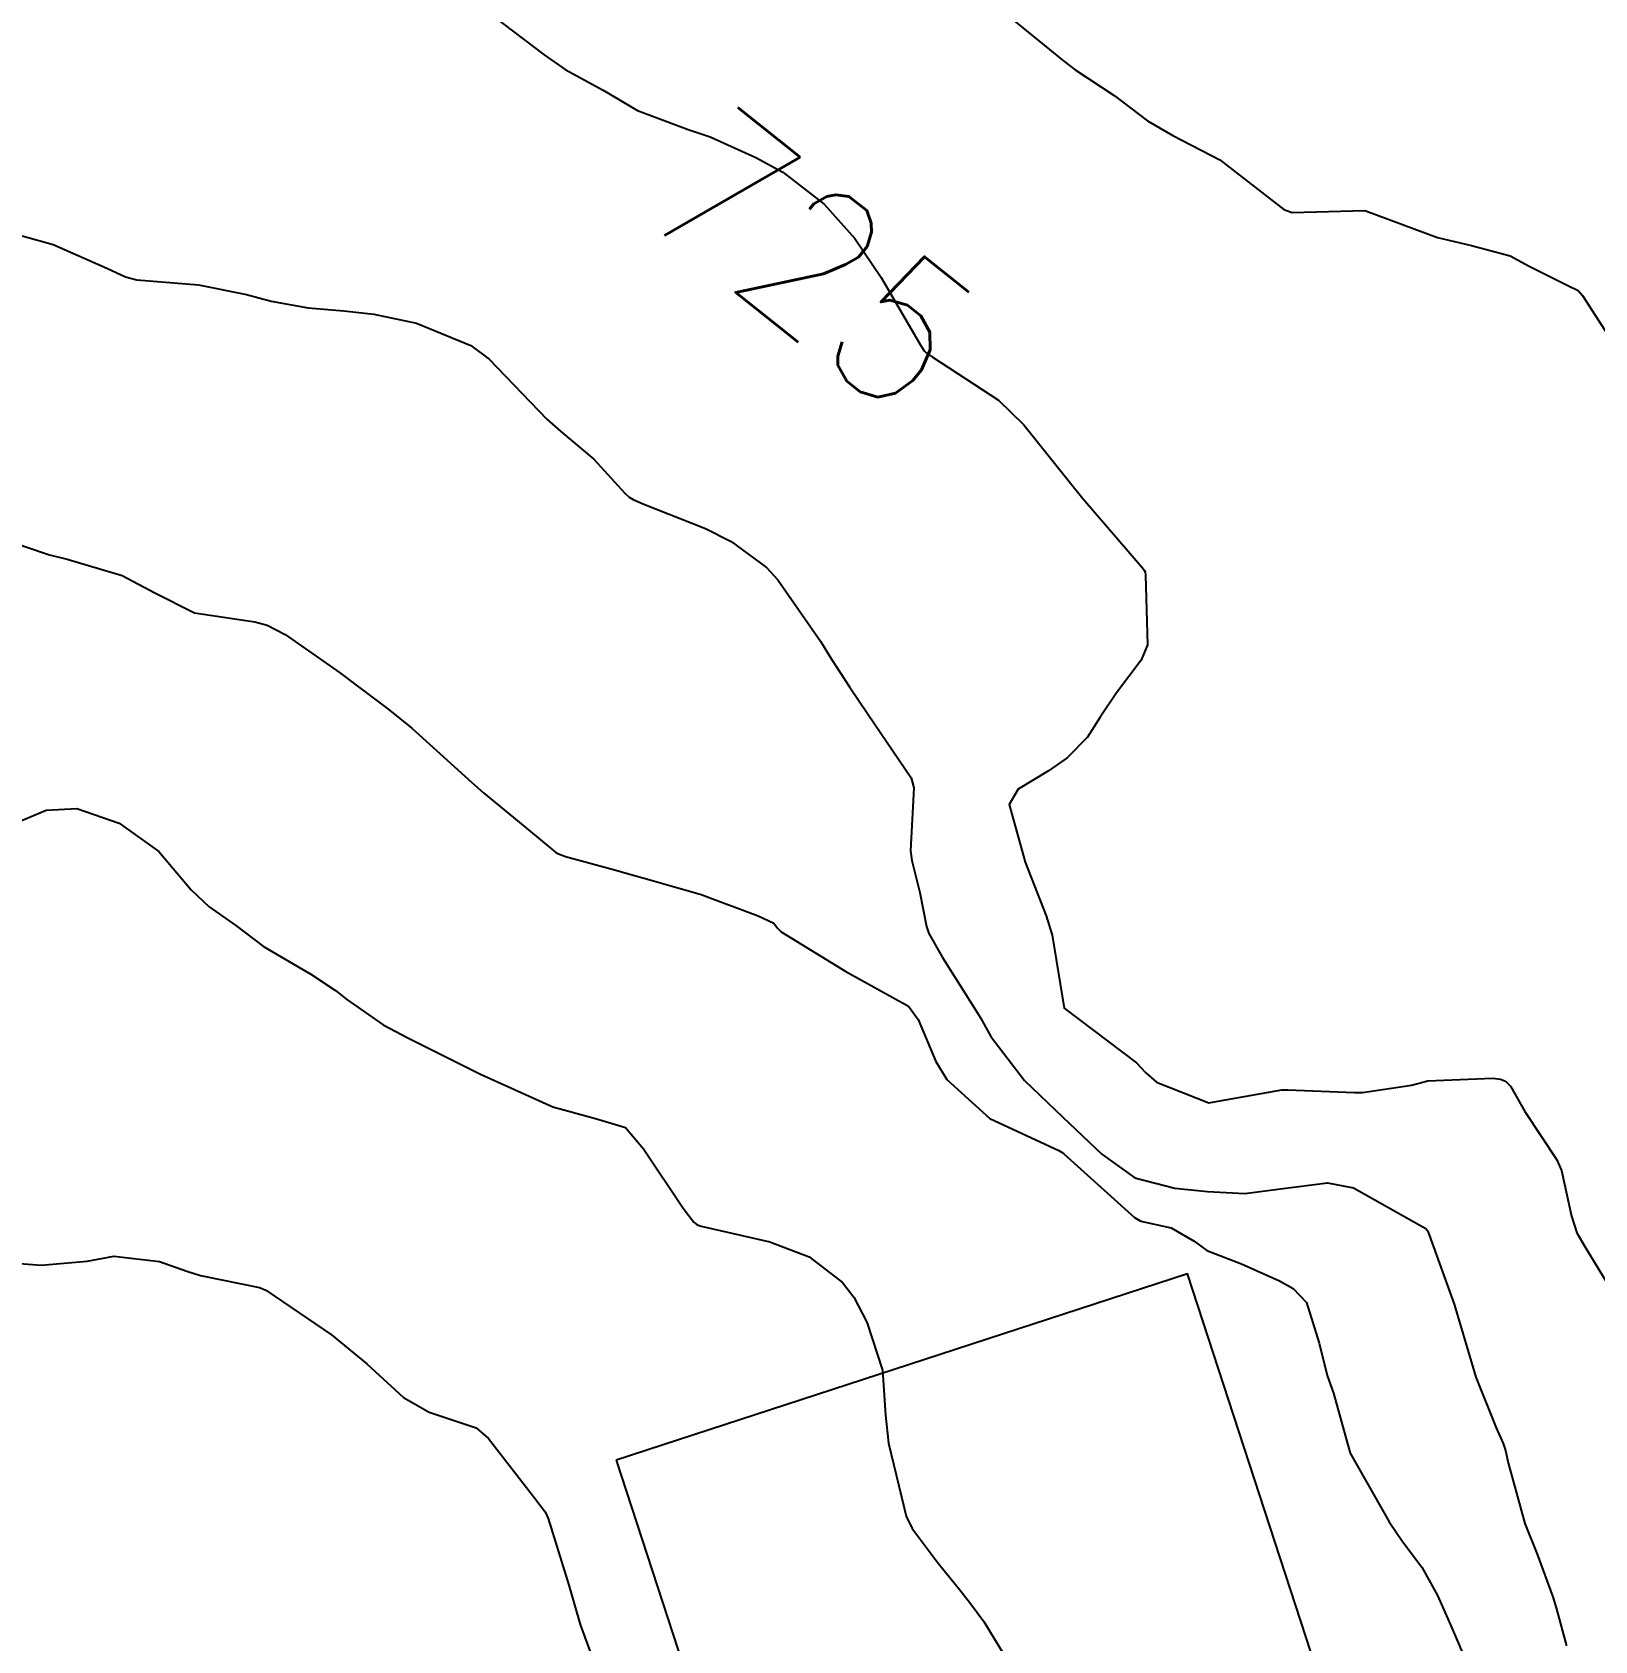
# Model space of a CAD drawing. Header units: metres. Extents: x 298520 to 308411, y 7433745 to 7450750.
# Drawn here: x 301684.64 to 301727.53, y 7442425.27 to 7442469.44 of the extents above; entities that cross this region are included whole.
import ezdxf
from ezdxf.enums import TextEntityAlignment as Align

# ---------------------------------------------------------------- set-up
doc = ezdxf.new("R2010")
doc.units = ezdxf.units.M
doc.header["$LTSCALE"] = 10
doc.linetypes.add('DASHED', pattern=[0.75, 0.5, -0.25])
for name, color, linetype in [('Cotas', 45, 'Continuous'), ('Curvas de Nivel 1m', 11, 'Continuous'), ('Curvas de Nivel 5m', 15, 'Continuous'), ('Edificações', 30, 'Continuous'), ('Vias Secundárias', 230, 'DASHED')]:
    doc.layers.add(name, color=color, linetype=linetype)
doc.styles.add('Style-STANDARD', font='STANDARD.shx')

msp = doc.modelspace()

# ---------------------------------------------------------------- linework, layer by layer
at = {"layer": 'Curvas de Nivel 1m', "flags": 128}
for points, elevation in [([(301711.293, 7442469.999), (301712.959, 7442468.643), (301713.271, 7442468.4), (301714.34, 7442467.7), (301715.257, 7442466.999), (301715.947, 7442466.603), (301717.243, 7442465.934), (301719.001, 7442464.572), (301719.222, 7442464.485), (301721.223, 7442464.54), (301723.216, 7442463.802), (301724.149, 7442463.576), (301725.211, 7442463.293), (301725.73, 7442463.014), (301726.811, 7442462.476), (301727.078, 7442462.348), (301727.2, 7442462.21), (301728.325, 7442460.459)], 724), ([(301684.358, 7442463.841), (301685.213, 7442463.609), (301686.684, 7442462.955), (301687.201, 7442462.717), (301687.506, 7442462.641), (301689.199, 7442462.501), (301690.52, 7442462.234), (301691.194, 7442462.049), (301692.214, 7442461.869), (301693.192, 7442461.79), (301694.019, 7442461.695), (301695.189, 7442461.446), (301696.682, 7442460.835), (301697.177, 7442460.455), (301698.76, 7442458.814), (301699.15, 7442458.475), (301700.054, 7442457.709), (301700.909, 7442456.783), (301701.023, 7442456.673), (301701.131, 7442456.606), (301701.43, 7442456.477), (301703.123, 7442455.808), (301703.822, 7442455.452), (301704.798, 7442454.735), (301705.108, 7442454.403), (301706.278, 7442452.718), (301706.579, 7442452.219), (301707.07, 7442451.467), (301707.589, 7442450.705), (301708.763, 7442448.967), (301708.837, 7442448.692), (301708.751, 7442446.957), (301708.789, 7442446.692), (301709.004, 7442445.812), (301709.191, 7442444.883), (301709.254, 7442444.686), (301709.628, 7442444.035), (301710.491, 7442442.667), (301710.666, 7442442.37), (301710.955, 7442441.865), (301711.88, 7442440.651), (301712.928, 7442439.645), (301714, 7442438.629), (301714.907, 7442437.983), (301716.001, 7442437.701), (301716.903, 7442437.604), (301717.93, 7442437.552), (301718.904, 7442437.677), (301720.2, 7442437.844), (301720.905, 7442437.703), (301722.73, 7442436.686), (301722.894, 7442436.588), (301722.948, 7442436.519), (301722.991, 7442436.42), (301723.673, 7442434.512), (301724.019, 7442433.344), (301724.265, 7442432.506), (301724.829, 7442431.113), (301725.018, 7442430.69), (301725.079, 7442430.496), (301725.155, 7442430.158), (301725.613, 7442428.488), (301725.951, 7442427.649), (301726.386, 7442426.476), (301726.47, 7442426.175), (301726.76, 7442425.128)], 726), ([(301683.691, 7442455.564), (301685.114, 7442455.083), (301685.598, 7442454.965), (301687.106, 7442454.521), (301688.001, 7442454.039), (301689.091, 7442453.497), (301690.749, 7442453.244), (301691.087, 7442453.154), (301691.579, 7442452.895), (301693.073, 7442451.853), (301693.63, 7442451.433), (301694.395, 7442450.86), (301695.055, 7442450.324), (301696.702, 7442448.833), (301697.03, 7442448.551), (301698.471, 7442447.363), (301699.014, 7442446.917), (301699.083, 7442446.879), (301699.28, 7442446.806), (301700.656, 7442446.432), (301701.008, 7442446.328), (301701.627, 7442446.153), (301703.003, 7442445.763), (301704.569, 7442445.173), (301704.995, 7442444.971), (301705.094, 7442444.839), (301705.2, 7442444.737), (301706.977, 7442443.651), (301708.692, 7442442.693), (301708.959, 7442442.326), (301709.445, 7442441.179), (301709.747, 7442440.678), (301710.927, 7442439.61), (301712.819, 7442438.736), (301712.913, 7442438.677), (301712.955, 7442438.64), (301714.896, 7442436.889), (301715.073, 7442436.796), (301715.908, 7442436.605), (301716.532, 7442436.238), (301716.887, 7442435.986), (301717.839, 7442435.624), (301718.879, 7442435.157), (301719.253, 7442434.94), (301719.623, 7442434.559), (301719.969, 7442433.441), (301720.182, 7442432.55), (301720.357, 7442432.066), (301720.778, 7442430.55), (301720.821, 7442430.425), (301721.891, 7442428.534), (301722.251, 7442427.992), (301722.781, 7442427.29), (301723.218, 7442426.516), (301723.57, 7442425.706), (301724.086, 7442424.507)], 727), ([(301683.442, 7442447.419), (301685.024, 7442448.076), (301685.866, 7442448.12), (301687.021, 7442447.723), (301688.109, 7442446.939), (301689.002, 7442445.886), (301689.494, 7442445.419), (301690.223, 7442444.912), (301690.984, 7442444.337), (301692.288, 7442443.572), (301692.967, 7442443.121), (301693.27, 7442442.875), (301694.274, 7442442.178), (301694.953, 7442441.825), (301696.943, 7442440.83), (301698.93, 7442439.932), (301700.103, 7442439.615), (301700.922, 7442439.366), (301701.416, 7442438.775), (301702.508, 7442437.153), (301702.796, 7442436.761), (301702.892, 7442436.687), (301703.001, 7442436.65), (301704.888, 7442436.221), (301705.968, 7442435.808), (301706.877, 7442435.111), (301707.19, 7442434.707), (301707.549, 7442434.017), (301707.977, 7442432.699), (301708.064, 7442431.464), (301708.148, 7442430.697), (301708.571, 7442428.918), (301708.631, 7442428.692), (301708.79, 7442428.351), (301709.507, 7442427.406), (301710.105, 7442426.67), (301710.396, 7442426.293), (301710.764, 7442425.799), (301711.457, 7442424.653)], 728), ([(301683.576, 7442435.685), (301684.879, 7442435.584), (301686.142, 7442435.695), (301686.882, 7442435.831), (301688.134, 7442435.684), (301688.878, 7442435.416), (301689.256, 7442435.303), (301690.874, 7442434.968), (301691.049, 7442434.898), (301692.855, 7442433.669), (301693.826, 7442432.87), (301694.834, 7442431.949), (301695.532, 7442431.551), (301696.826, 7442431.114), (301697.165, 7442430.827), (301698.426, 7442429.195), (301698.719, 7442428.811), (301698.8, 7442428.632), (301699.364, 7442426.801), (301699.68, 7442425.714), (301700.016, 7442424.791)], 729)]:
    msp.add_lwpolyline(points, dxfattribs=dict(at, elevation=elevation))
at = {"layer": 'Curvas de Nivel 5m', "elevation": 725, "flags": 128}
msp.add_lwpolyline([(301697.289, 7442469.873), (301698.693, 7442468.816), (301699.269, 7442468.413), (301700.313, 7442467.844), (301701.258, 7442467.284), (301702.645, 7442466.766), (301703.251, 7442466.564), (301704.499, 7442465.995), (301705.242, 7442465.591), (301706.376, 7442464.719), (301707.219, 7442463.776), (301707.941, 7442462.703), (301709.016, 7442460.86), (301709.126, 7442460.691), (301709.182, 7442460.629), (301709.343, 7442460.525), (301711.163, 7442459.336), (301711.863, 7442458.653), (301713.137, 7442457.058), (301713.482, 7442456.637), (301715.114, 7442454.73), (301715.164, 7442454.669), (301715.187, 7442454.619), (301715.203, 7442454.528), (301715.253, 7442452.617), (301715.079, 7442452.194), (301714.403, 7442451.294), (301713.958, 7442450.631), (301713.606, 7442450.083), (301713.046, 7442449.513), (301712.532, 7442449.154), (301711.702, 7442448.653), (301711.454, 7442448.231), (301711.897, 7442446.651), (301712.468, 7442445.176), (301712.638, 7442444.644), (301712.963, 7442442.64), (301714.948, 7442441.139), (301715.203, 7442440.874), (301715.5, 7442440.612), (301716.935, 7442440.039), (301717.397, 7442440.125), (301718.94, 7442440.396), (301719.108, 7442440.399), (301720.94, 7442440.324), (301721.153, 7442440.324), (301722.498, 7442440.524), (301722.846, 7442440.619), (301722.944, 7442440.641), (301724.733, 7442440.714), (301724.945, 7442440.695), (301725.084, 7442440.638), (301725.215, 7442440.496), (301725.617, 7442439.805), (301726.492, 7442438.476), (301726.62, 7442438.184), (301726.898, 7442436.929), (301727.041, 7442436.469), (301727.258, 7442436.098), (301728.259, 7442434.456)], dxfattribs=at)
at = {"layer": 'Edificações'}
msp.add_lwpolyline([(301700.666, 7442430.23), (301708.442, 7442406.389), (301724.128, 7442411.505), (301716.352, 7442435.346)], close=True, dxfattribs=at)
at = {"layer": 'Vias Secundárias'}
msp.add_lwpolyline([(301465.55, 7442973.319, 0), (301478.59, 7442967.28, -0.011668)], format="xyb", dxfattribs=at)

# ---------------------------------------------------------------- texts
at = {"layer": 'Cotas', "style": 'Style-STANDARD'}
msp.add_text('725', height=4, rotation=321.3785, dxfattribs=at).set_placement((301706.054, 7442463.172, 725), align=Align.MIDDLE_CENTER)

doc.saveas('drawing.dxf')
